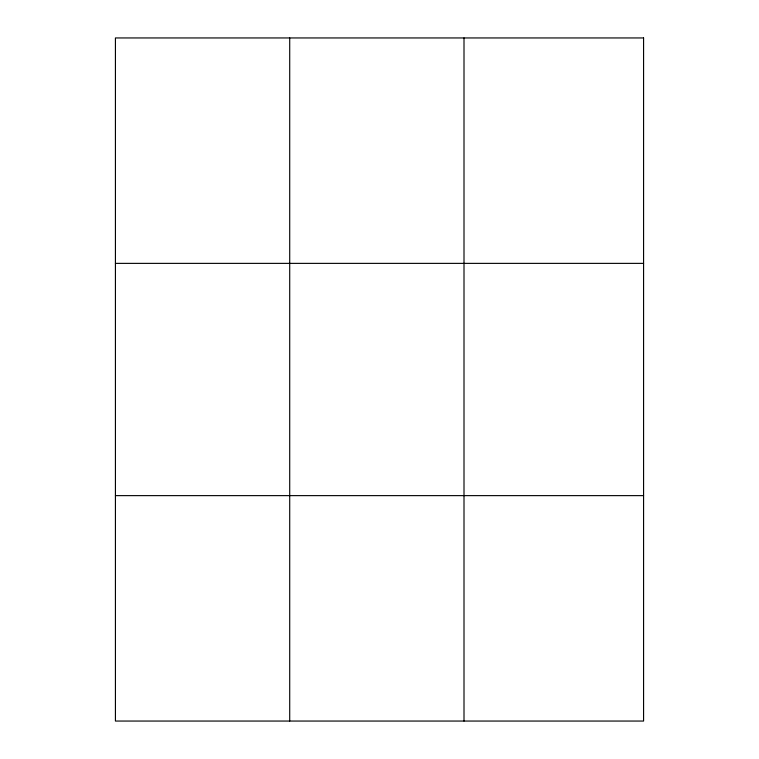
<?xml version="1.0" encoding="UTF-8"?>
<svg xmlns="http://www.w3.org/2000/svg" width="759" height="759" viewBox="0 0 759 759"><rect width="100%" height="100%" fill="white"/><g stroke="black" fill="none" stroke-linecap="round" stroke-linejoin="round"><path stroke-width="1.14" d="M289.71 37.95L289.71 721.05M464.005 37.95L464.005 721.05M115.425 263.373L643.575 263.373M115.425 495.627L643.575 495.627M643.575 37.95L643.575 721.05L115.425 721.05L115.425 37.95L643.575 37.95"/></g></svg>
